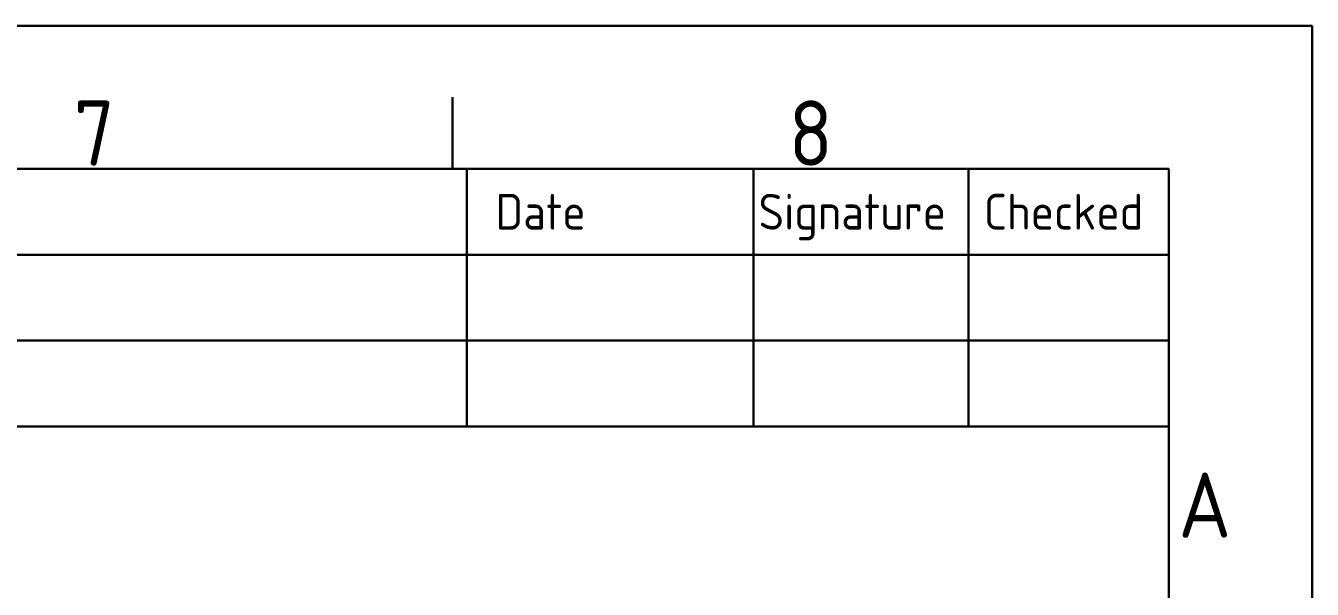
# Model space of a CAD drawing. Header units: inches. Extents: x 19872 to 20895, y -3871 to -3154.
# Drawn here: x 20675.9 to 20894.5, y -3250.2 to -3154.3 of the extents above; entities that cross this region are included whole.
import ezdxf
from ezdxf.enums import TextEntityAlignment as Align

# ---------------------------------------------------------------- set-up
doc = ezdxf.new("R2010")
doc.units = ezdxf.units.IN
doc.header["$LTSCALE"] = 1.21
doc.header["$MEASUREMENT"] = 0
doc.layers.add('图框层', color=7, linetype='CONTINUOUS', lineweight=35)
doc.styles.add('ISO Proportional', font='isocp.shx')

msp = doc.modelspace()

# ---------------------------------------------------------------- linework, layer by layer
at = {"layer": '图框层', "color": 0, "lineweight": 30}
for p, q in [((20870.174, -3154.284), (19871.877, -3154.284)), ((20894.522, -3154.284), (20870.174, -3154.284)), ((20894.522, -3846.684), (20894.522, -3154.284)), ((20748.43, -3178.633), (20748.43, -3166.459)), ((20870.174, -3178.633), (19896.226, -3178.633)), ((20870.174, -3178.633), (19896.226, -3178.633)), ((20750.865, -3222.461), (20750.865, -3178.633)), ((20799.563, -3222.461), (20799.563, -3178.633)), ((20836.086, -3222.461), (20836.086, -3178.633)), ((20870.174, -3846.684), (20870.174, -3178.633)), ((20456.246, -3193.242), (20870.174, -3193.242)), ((20456.246, -3207.851), (20870.174, -3207.851)), ((20456.246, -3222.461), (20870.174, -3222.461))]:
    msp.add_line(p, q, dxfattribs=at)

# ---------------------------------------------------------------- texts
at = {"layer": '图框层', "color": 0, "lineweight": 30, "style": 'ISO Proportional'}
for s, p in [('7', (20687.559, -3172.546)), ('8', (20809.302, -3172.546)), ('A', (20876.261, -3235.852))]:
    msp.add_text(s, height=11.103, dxfattribs=at).set_placement(p, align=Align.MIDDLE)
for s, p in [('Date', (20755.735, -3185.938)), ('Signature', (20800.441, -3185.938)), ('Checked', (20838.723, -3185.938))]:
    msp.add_text(s, height=6.0872, dxfattribs=at).set_placement(p, align=Align.MIDDLE_LEFT)

doc.saveas('drawing.dxf')
